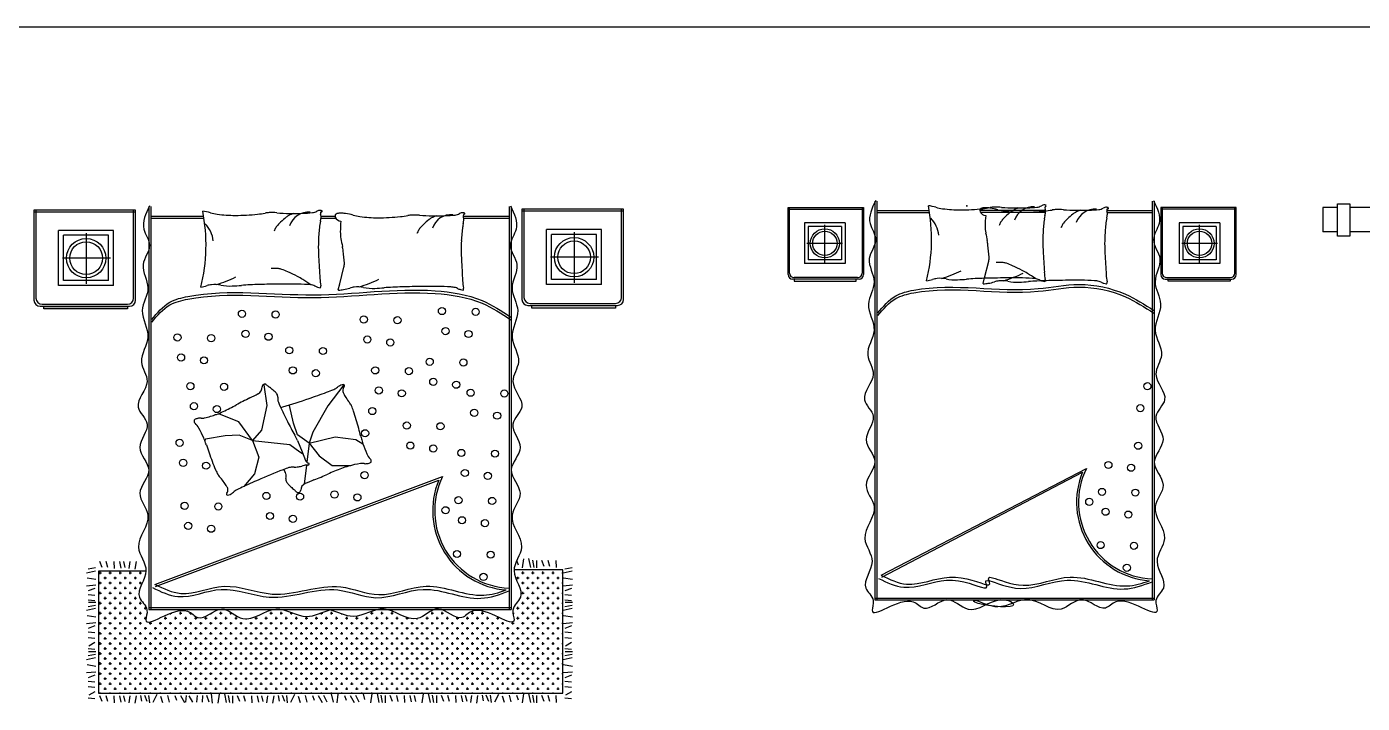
# Model space of a CAD drawing. Header units: millimetres. Extents: x -733 to 20318, y 212 to 20507.
# Drawn here: x 4330 to 10965, y 9438 to 12797 of the extents above; entities that cross this region are included whole.
import ezdxf

# ---------------------------------------------------------------- set-up
doc = ezdxf.new("R2010")
doc.units = ezdxf.units.MM
doc.layers.get('0').update_dxf_attribs({"color": 250})

msp = doc.modelspace()

# ---------------------------------------------------------------- hatches: boundary and pattern name
at = {"true_color": 0x000000}
h = msp.add_hatch(dxfattribs=at)
h.set_pattern_fill('CROSS', color=18, scale=100, style=0)
h.set_pattern_definition([(0, (221288.65, 3635.249), (25, 25), [12.5, -37.5]), (90, (221294.9, 3628.999), (-25, 25), [12.5, -37.5])])
edge = h.paths.add_edge_path()
edge.add_line((6993.3, 9488.5), (6993.3, 10101.3))
edge.add_line((6993.3, 10101.3), (6751.2, 10101.3))
edge.add_spline(control_points=[(6751.2, 10101.3), (6751.1, 10099.6), (6750.3, 10053), (6822.3, 9975.8), (6732.4, 9914.6), (6782.9, 9777), (6575.5, 9954.8), (6481.8, 9833.1), (6423.2, 9894.6), (6387.4, 9904)], knot_values=[1896.039366, 1896.039366, 1896.039366, 1896.039366, 1901.133447, 2037.052147, 2110.507177, 2158.377997, 2368.992723, 2430.676444, 2542.061162, 2542.061162, 2542.061162, 2542.061162], degree=3, periodic=0)
edge.add_line((6387.4, 9904), (6358.8, 9904))
edge.add_spline(control_points=[(6358.8, 9904), (6328.4, 9896), (6253.7, 9817.3), (6170.2, 9893.3), (6118.9, 9904)], knot_values=[2572.217644, 2572.217644, 2572.217644, 2572.217644, 2670.523569, 2827.764492, 2827.764492, 2827.764492, 2827.764492], degree=3, periodic=0)
edge.add_line((6118.9, 9904), (6077.1, 9904))
edge.add_spline(control_points=[(6077.1, 9904), (6035.2, 9896.1), (5954.9, 9843.9), (5875.4, 9891.9), (5836.8, 9901.9)], knot_values=[2870.498313, 2870.498313, 2870.498313, 2870.498313, 2999.108306, 3118.80064, 3118.80064, 3118.80064, 3118.80064], degree=3, periodic=0)
edge.add_spline(control_points=[(5836.8, 9901.9), (5798.1, 9891.9), (5718.6, 9843.9), (5638.3, 9896.1), (5596.4, 9904)], knot_values=[2870.498313, 2870.498313, 2870.498313, 2870.498313, 2990.190647, 3118.80064, 3118.80064, 3118.80064, 3118.80064], degree=3, periodic=0)
edge.add_line((5596.4, 9904), (5554.6, 9904))
edge.add_spline(control_points=[(5554.6, 9904), (5503.3, 9893.3), (5419.8, 9817.3), (5345.1, 9896), (5314.7, 9904)], knot_values=[2572.217644, 2572.217644, 2572.217644, 2572.217644, 2729.458567, 2827.764492, 2827.764492, 2827.764492, 2827.764492], degree=3, periodic=0)
edge.add_line((5314.7, 9904), (5286.1, 9904))
edge.add_spline(control_points=[(5286.1, 9904), (5250.3, 9894.6), (5191.7, 9833.1), (5098, 9954.8), (4890.6, 9777), (4941.1, 9914.6), (4851.8, 9975.4), (4920.5, 10050), (4922.4, 10094.7)], knot_values=[1902.697505, 1902.697505, 1902.697505, 1902.697505, 2014.082222, 2075.765943, 2286.38067, 2334.251489, 2407.70652, 2542.061162, 2542.061162, 2542.061162, 2542.061162], degree=3, periodic=0)
edge.add_line((4922.4, 10094.7), (4687.5, 10094.7))
edge.add_line((4687.5, 10094.7), (4687.5, 9488.5))
edge.add_line((4687.5, 9488.5), (6993.3, 9488.5))

# ---------------------------------------------------------------- linework, layer by layer
at = {"color": 18, "true_color": 0x000000}
for p, q in [((-732.8, 12796.7), (19593.4, 12796.7)), ((4871.1, 11886.8), (4366.3, 11886.8)), ((4366.3, 11886.8), (4366.3, 11438.7)), ((4871.1, 11876.8), (4366.3, 11876.8)), ((4376.3, 11886.8), (4376.3, 11448.7)), ((4861.1, 11448.7), (4861.1, 11886.8)), ((4871.1, 11438.7), (4871.1, 11886.8)), ((4936.8, 11904), (4936.8, 9904)), ((4946.8, 11904), (4946.8, 9904)), ((6726.8, 11904), (6726.8, 9904)), ((6736.8, 11904), (6736.8, 9904)), ((7295.3, 11891.2), (6790.5, 11891.2)), ((6790.5, 11891.2), (6790.5, 11443.1)), ((7295.3, 11881.2), (6790.5, 11881.2)), ((6800.5, 11891.2), (6800.5, 11453.1)), ((7285.3, 11453.1), (7285.3, 11891.2)), ((7295.3, 11443.1), (7295.3, 11891.2)), ((8112.7, 11565.9), (8112.7, 11898.6)), ((8112.7, 11898.6), (8487.6, 11898.6)), ((8112.7, 11891.2), (8487.6, 11891.2)), ((8120.2, 11573.3), (8120.2, 11898.6)), ((8480.1, 11898.6), (8480.1, 11573.3)), ((8487.6, 11898.6), (8487.6, 11565.9)), ((8544.2, 11930.8), (8544.2, 9950.8)), ((8554.1, 11930.8), (8554.1, 9950.8)), ((8554.1, 11883.7), (8813.8, 11883.7)), ((9391.3, 11883.7), (9065.3, 11883.7)), ((9695.6, 11883.7), (9921.5, 11883.7)), ((9921.5, 11930.8), (9921.5, 9950.8)), ((9931.4, 11930.8), (9931.4, 9950.8)), ((10339, 11898.6), (9964.1, 11898.6)), ((9964.1, 11898.6), (9964.1, 11565.9)), ((10339, 11891.2), (9964.1, 11891.2)), ((9971.6, 11898.6), (9971.6, 11573.3)), ((10331.6, 11573.3), (10331.6, 11898.6)), ((10339, 11565.9), (10339, 11898.6)), ((10769.6, 11898.6), (10769.6, 11778.6)), ((10842.7, 11898.6), (10769.6, 11898.6)), ((11035.3, 11898.6), (10902.7, 11898.6)), ((4946.8, 11856.4), (5209.1, 11856.4)), ((4946.8, 11846.4), (5210.7, 11846.4)), ((5792.2, 11846.4), (5865.8, 11846.4)), ((5792.4, 11856.4), (5861.9, 11856.4)), ((6498.6, 11856.4), (6726.8, 11856.4)), ((6501.3, 11846.4), (6726.8, 11846.4)), ((8194, 11823.6), (8194, 11620.8)), ((8396.8, 11823.6), (8194, 11823.6)), ((8295.2, 11626.8), (8295.2, 11813.5)), ((8396.8, 11823.6), (8396.8, 11620.8)), ((8554.1, 11873.8), (8815.4, 11873.8)), ((9391.1, 11873.8), (9069.1, 11873.8)), ((9698.3, 11873.8), (9921.5, 11873.8)), ((10257.8, 11823.6), (10054.9, 11823.6)), ((10054.9, 11823.6), (10054.9, 11620.8)), ((10156.5, 11626.8), (10156.5, 11813.5)), ((10257.8, 11823.6), (10257.8, 11620.8)), ((4488.5, 11512.6), (4488.5, 11785.7)), ((4761.7, 11785.7), (4488.5, 11785.7)), ((4512.9, 11537), (4512.9, 11761.3)), ((4737.3, 11761.3), (4512.9, 11761.3)), ((4625.3, 11772.2), (4625.3, 11520.7)), ((4737.3, 11537), (4737.3, 11761.3)), ((4761.7, 11512.6), (4761.7, 11785.7)), ((6912.7, 11517), (6912.7, 11790.1)), ((7185.9, 11790.1), (6912.7, 11790.1)), ((6937.1, 11541.4), (6937.1, 11765.7)), ((7161.5, 11765.7), (6937.1, 11765.7)), ((7049.5, 11776.6), (7049.5, 11525.1)), ((7161.5, 11541.4), (7161.5, 11765.7)), ((7185.9, 11517), (7185.9, 11790.1)), ((8212.1, 11805.5), (8212.1, 11638.9)), ((8378.7, 11805.5), (8212.1, 11805.5)), ((8378.7, 11805.5), (8378.7, 11638.9)), ((10073.1, 11805.5), (10073.1, 11638.9)), ((10239.6, 11805.5), (10073.1, 11805.5)), ((10239.6, 11805.5), (10239.6, 11638.9)), ((10842.7, 11778.6), (10769.6, 11778.6)), ((11035.3, 11778.6), (10902.7, 11778.6)), ((8382.6, 11721.3), (8205.6, 11721.3)), ((10246.1, 11721.3), (10069.1, 11721.3)), ((4746, 11647.9), (4507.6, 11647.9)), ((7170.2, 11652.3), (6931.8, 11652.3)), ((8396.8, 11620.8), (8194, 11620.8)), ((8378.7, 11638.9), (8212.1, 11638.9)), ((9088.7, 11550.9), (9109.2, 11632.7)), ((10257.8, 11620.8), (10054.9, 11620.8)), ((10239.6, 11638.9), (10073.1, 11638.9)), ((5885.6, 11520.3), (5906.3, 11602.9)), ((8457.9, 11551.1), (8142.4, 11551.1)), ((9081.3, 11521.2), (9088.7, 11550.9)), ((9993.8, 11551.1), (10309.3, 11551.1)), ((4761.7, 11512.6), (4488.5, 11512.6)), ((4737.3, 11537), (4512.9, 11537)), ((5878.1, 11490.3), (5885.6, 11520.3)), ((7185.9, 11517), (6912.7, 11517)), ((7161.5, 11541.4), (6937.1, 11541.4)), ((8465.3, 11543.6), (8135, 11543.6)), ((9986.4, 11543.6), (10316.7, 11543.6)), ((4406.3, 11418.7), (4831.1, 11418.7)), ((6820.5, 11413.1), (7265.3, 11413.1)), ((6830.5, 11423.1), (7255.3, 11423.1)), ((4396.3, 11408.7), (4841.1, 11408.7)), ((5508.8, 11018.9), (5522.6, 10915.7)), ((5905.4, 11018.7), (5826.2, 10914.8)), ((5522.6, 10915.7), (5496.8, 10793.7)), ((5656.2, 10827.9), (5636.4, 10916.7)), ((5826.2, 10914.8), (5751.1, 10784.4)), ((5288.6, 10872.7), (5264.5, 10869.3)), ((5383.2, 10834.9), (5288.6, 10872.7)), ((5452, 10742.1), (5383.2, 10834.9)), ((5676, 10770.6), (5656.2, 10827.9)), ((5218.1, 10749), (5214.8, 10742.5)), ((5316.2, 10766.2), (5218.1, 10749)), ((5385, 10769.6), (5316.2, 10766.2)), ((5452, 10742.1), (5385, 10769.6)), ((5496.8, 10793.7), (5452, 10742.1)), ((5733.3, 10729.1), (5676, 10770.6)), ((5751.1, 10784.4), (5733.3, 10729.1)), ((5733.3, 10729.1), (5861.8, 10760.7)), ((5861.8, 10760.7), (5964.6, 10746.9)), ((5452, 10742.1), (5637.8, 10723.2)), ((5452, 10742.1), (5483, 10659.6)), ((5637.8, 10723.2), (5687.7, 10687.1)), ((5675.1, 10742.9), (5698.1, 10686.6)), ((5687.7, 10687.1), (5699.8, 10678.5)), ((5698.1, 10686.6), (5715.9, 10643.1)), ((5733.3, 10729.1), (5721.5, 10635)), ((5733.3, 10729.1), (5782.7, 10665.9)), ((5964.6, 10746.9), (6000.6, 10726.8)), ((5483, 10659.6), (5462.4, 10577.1)), ((5719.7, 10620.3), (5707.8, 10525.7)), ((5782.7, 10665.9), (5847.9, 10618.5)), ((5847.9, 10618.5), (5940.8, 10618.5)), ((4967.2, 10027.8), (6396.3, 10563.3)), ((5462.4, 10577.1), (5408.8, 10514.5)), ((8574.3, 10073.4), (9594.3, 10603.6)), ((8577.8, 10064.1), (9575.5, 10585.9)), ((4970.7, 10018.5), (6377.3, 10545.5)), ((6792.4, 10110.1), (6799.7, 10154.6)), ((6834.7, 10112.8), (6825.2, 10157.3)), ((4671.7, 10094.2), (4627.2, 10084.7)), ((4671.7, 10110.6), (4635.5, 10103.7)), ((4687.5, 10094.7), (4687.5, 9488.5)), ((4922.4, 10094.7), (4687.5, 10094.7)), ((4705.1, 10112), (4693.4, 10141.7)), ((4733.3, 10112), (4725.4, 10141.7)), ((4766, 10106.7), (4764.2, 10141.7)), ((4798.8, 10109.3), (4792.2, 10141.7)), ((4820.1, 10112), (4813.4, 10141.7)), ((4838.8, 10106.7), (4843.6, 10141.7)), ((4869.3, 10104), (4874.8, 10141.7)), ((6993.3, 10101.3), (6751.2, 10101.3)), ((6773.6, 10123.1), (6765.1, 10147.5)), ((6851.1, 10112.8), (6844.3, 10148.9)), ((6865.2, 10110.1), (6865.2, 10147.5)), ((6900.7, 10117.7), (6889, 10147.5)), ((6928.9, 10117.7), (6921, 10147.5)), ((6961.6, 10112.4), (6959.8, 10147.5)), ((6993.3, 9488.5), (6993.3, 10101.3)), ((7039.5, 10094.2), (6995, 10084.7)), ((7039.5, 10110.6), (7003.4, 10103.7)), ((4674.4, 10023.7), (4627.2, 10019.1)), ((4674.4, 10051.9), (4629.8, 10059.2)), ((7042.2, 10023.7), (6995, 10019.1)), ((7042.2, 10051.9), (6997.7, 10059.2)), ((4669, 10008.3), (4635.5, 9995.5)), ((4669, 9973.6), (4635.5, 9976.8)), ((7036.9, 10008.3), (7003.4, 9995.5)), ((7036.9, 9973.6), (7003.4, 9976.8)), ((8544.2, 9960.7), (9931.4, 9960.7)), ((4671.7, 9907.8), (4627.2, 9898.2)), ((4669, 9946.7), (4635.5, 9950)), ((4671.7, 9924.2), (4635.5, 9917.3)), ((4674.4, 9938.3), (4637, 9938.3)), ((4936.8, 9914), (6736.8, 9914)), ((4936.8, 9904), (6736.8, 9904)), ((7039.5, 9907.8), (6995, 9898.2)), ((7036.9, 9946.7), (7003.4, 9950)), ((7039.5, 9924.2), (7003.4, 9917.3)), ((7042.2, 9938.3), (7004.8, 9938.3)), ((8544.2, 9950.8), (9931.4, 9950.8)), ((4674.4, 9837.3), (4627.2, 9832.7)), ((4674.4, 9865.5), (4629.8, 9872.7)), ((4669, 9821.9), (4635.5, 9809.1)), ((7042.2, 9837.3), (6995, 9832.7)), ((7042.2, 9865.5), (6997.7, 9872.7)), ((7036.9, 9821.9), (7003.4, 9809.1)), ((4669, 9787.2), (4635.5, 9790.4)), ((4669, 9760.3), (4635.5, 9763.5)), ((7036.9, 9787.2), (7003.4, 9790.4)), ((7036.9, 9760.3), (7003.4, 9763.5)), ((4669, 9704.7), (4635.5, 9708)), ((4674.4, 9694.1), (4637, 9694.1)), ((4669, 9739.6), (4638.2, 9722.2)), ((7036.9, 9704.7), (7003.4, 9708)), ((7042.2, 9694.1), (7004.8, 9694.1)), ((7036.9, 9739.6), (7006.1, 9722.2)), ((4671.7, 9663.6), (4627.2, 9654.1)), ((4674.4, 9621.3), (4629.8, 9628.6)), ((4671.7, 9680), (4635.5, 9673.1)), ((7039.5, 9663.6), (6995, 9654.1)), ((7042.2, 9621.3), (6997.7, 9628.6)), ((7039.5, 9680), (7003.4, 9673.1)), ((4674.4, 9593.1), (4627.2, 9588.5)), ((4669, 9577.7), (4635.5, 9564.9)), ((7042.2, 9593.1), (6995, 9588.5)), ((7036.9, 9577.7), (7003.4, 9564.9)), ((4669, 9543), (4635.5, 9546.2)), ((4669, 9516.1), (4635.5, 9519.4)), ((4669, 9495.4), (4638.2, 9478)), ((4687.5, 9488.5), (6993.3, 9488.5)), ((7036.9, 9543), (7003.4, 9546.2)), ((7036.9, 9516.1), (7003.4, 9519.4)), ((7036.9, 9495.4), (7006.1, 9478)), ((4669, 9460.6), (4635.5, 9463.8)), ((4705.1, 9446.1), (4693.4, 9475.8)), ((4733.3, 9446.1), (4725.4, 9475.8)), ((4766, 9440.8), (4764.2, 9475.8)), ((4798.8, 9443.5), (4792.2, 9475.8)), ((4820.1, 9446.1), (4813.4, 9475.8)), ((4838.8, 9440.8), (4843.6, 9475.8)), ((4869.3, 9438.1), (4874.8, 9475.8)), ((4902.5, 9448.8), (4897.5, 9477.3)), ((4928, 9446.1), (4916.2, 9477.3)), ((4942.1, 9440.8), (4937.5, 9477.3)), ((4958.5, 9443.5), (4977.5, 9482.6)), ((5005.7, 9440.8), (4996.2, 9471.6)), ((5039, 9443.8), (5031.7, 9477)), ((5076.2, 9451.5), (5067.8, 9475.8)), ((5115.5, 9440.8), (5095.9, 9475.8)), ((5120.2, 9443.8), (5123.5, 9477.3)), ((5155.1, 9443.8), (5137.7, 9474.6)), ((5175.8, 9443.8), (5179, 9477.3)), ((5202.7, 9443.8), (5205.9, 9477.3)), ((5237.4, 9443.8), (5224.6, 9477.3)), ((5252.8, 9438.5), (5248.2, 9485.7)), ((5281, 9438.5), (5288.2, 9483)), ((5323.3, 9441.2), (5313.7, 9485.7)), ((5339.7, 9441.2), (5332.8, 9477.3)), ((5353.8, 9438.5), (5353.8, 9475.8)), ((5389.2, 9446.1), (5377.6, 9475.8)), ((5417.4, 9446.1), (5409.5, 9475.8)), ((5450.2, 9440.8), (5448.4, 9475.8)), ((5482.9, 9443.5), (5476.3, 9475.8)), ((5504.3, 9446.1), (5497.5, 9475.8)), ((5523, 9440.8), (5527.8, 9475.8)), ((5553.4, 9438.1), (5558.9, 9475.8)), ((5586.6, 9448.8), (5581.6, 9477.3)), ((5612.1, 9446.1), (5600.3, 9477.3)), ((5626.2, 9440.8), (5621.7, 9477.3)), ((5642.6, 9443.5), (5661.7, 9482.6)), ((5689.9, 9440.8), (5680.3, 9471.6)), ((5723.1, 9443.8), (5715.8, 9477)), ((5760.4, 9451.5), (5751.9, 9475.8)), ((5799.6, 9440.8), (5780.1, 9475.8)), ((5822.6, 9443.8), (5806.9, 9477.3)), ((5853.7, 9443.5), (5844.2, 9485.3)), ((5872.4, 9440.8), (5877, 9482.6)), ((5919.2, 9451.5), (5910.8, 9475.8)), ((5958.5, 9440.8), (5938.9, 9475.8)), ((5981.5, 9443.8), (5965.7, 9477.3)), ((6009.5, 9456.9), (6003.1, 9485.3)), ((6039.5, 9439.8), (6046.8, 9484.3)), ((6081.8, 9442.5), (6072.3, 9487)), ((6098.2, 9442.5), (6091.4, 9478.6)), ((6112.3, 9439.8), (6112.3, 9477.2)), ((6147.8, 9447.4), (6136.1, 9477.2)), ((6176, 9447.4), (6168.1, 9477.2)), ((6208.7, 9442.1), (6206.9, 9477.2)), ((6241.5, 9444.8), (6234.8, 9477.2)), ((6262.8, 9447.4), (6256.1, 9477.2)), ((6294.2, 9439.8), (6301.4, 9484.3)), ((6336.5, 9442.5), (6327, 9487)), ((6352.9, 9442.5), (6346, 9478.6)), ((6367, 9439.8), (6367, 9477.2)), ((6402.4, 9447.4), (6390.8, 9477.2)), ((6430.6, 9447.4), (6422.7, 9477.2)), ((6463.4, 9442.1), (6461.6, 9477.2)), ((6496.2, 9444.8), (6489.5, 9477.2)), ((6517.5, 9447.4), (6510.7, 9477.2)), ((6536.2, 9442.1), (6541, 9477.2)), ((6566.7, 9439.4), (6572.1, 9477.2)), ((6599.8, 9450.1), (6594.9, 9478.6)), ((6625.3, 9447.4), (6613.5, 9478.6)), ((6639.4, 9442.1), (6634.9, 9478.6)), ((6655.8, 9444.8), (6674.9, 9484)), ((6703.1, 9442.1), (6693.6, 9472.9)), ((6736.3, 9445.1), (6729.1, 9478.3)), ((6773.6, 9452.8), (6765.1, 9477.2)), ((6792.4, 9439.8), (6799.7, 9484.3)), ((6834.7, 9442.5), (6825.2, 9487)), ((6851.1, 9442.5), (6844.3, 9478.6)), ((6865.2, 9439.8), (6865.2, 9477.2)), ((6900.7, 9447.4), (6889, 9477.2)), ((6928.9, 9447.4), (6921, 9477.2)), ((6961.6, 9442.1), (6959.8, 9477.2)), ((7036.9, 9460.6), (7003.4, 9463.8))]:
    msp.add_line(p, q, dxfattribs=at)
for points in [[(10842.7, 11757.8), (10842.7, 11917.8), (10902.7, 11917.8), (10902.7, 11757.8)], [(8450.7, 11542.9), (8142.6, 11542.9), (8142.6, 11533.9), (8450.7, 11533.9)], [(10001.1, 11542.9), (10309.2, 11542.9), (10309.2, 11533.9), (10001.1, 11533.9)], [(4416, 11407.7), (4830.9, 11407.7), (4830.9, 11395.6), (4416, 11395.6)], [(6840.2, 11412.1), (7255.1, 11412.1), (7255.1, 11400), (6840.2, 11400)]]:
    msp.add_lwpolyline(points, close=True, dxfattribs=at)
for centre, radius in [((4625.3, 11647.9), 97.6), ((7049.5, 11652.4), 97.6), ((8295.2, 11721.3), 72.4), ((8295.2, 11721.3), 60.4), ((10156.5, 11721.3), 72.4), ((10156.5, 11721.3), 60.4), ((4625.3, 11647.9), 81.3), ((7049.5, 11652.3), 81.3), ((5399.5, 11371.7), 17.8), ((5566.8, 11368.2), 17.8), ((6004.7, 11343.3), 17.8), ((6172, 11339.7), 17.8), ((6393.1, 11385.2), 17.8), ((6560.4, 11381.6), 17.8), ((5417.3, 11272.1), 17.8), ((6410.9, 11285.6), 17.8), ((6524.8, 11271.3), 17.8), ((5079.1, 11254.3), 17.8), ((5246.4, 11250.8), 17.8), ((5531.2, 11257.9), 17.8), ((6022.5, 11243.7), 17.8), ((6136.4, 11229.4), 17.8), ((5096.9, 11154.7), 17.8), ((5210.8, 11140.5), 17.8), ((5634.5, 11190.3), 17.8), ((5801.8, 11186.8), 17.8), ((6332.2, 11133.4), 17.8), ((6499.5, 11129.8), 17.8), ((5652.3, 11090.7), 17.8), ((5766.2, 11076.5), 17.8), ((6061.6, 11090.7), 17.8), ((6229, 11087.2), 17.8), ((5143.2, 11012.4), 17.8), ((5310.5, 11008.9), 17.8), ((6350, 11033.8), 17.8), ((6463.9, 11019.6), 17.8), ((9897.8, 11012.2), 17.6), ((6079.4, 10991.1), 17.8), ((6193.4, 10976.9), 17.8), ((6535.5, 10979.7), 17.8), ((6702.8, 10976.1), 17.8), ((5161, 10912.8), 17.8), ((5274.9, 10898.6), 17.8), ((6046.9, 10888.8), 17.8), ((6553.3, 10880.1), 17.8), ((6667.2, 10865.8), 17.8), ((9862.5, 10903), 17.6), ((6218.3, 10816.8), 17.8), ((6385.6, 10813.2), 17.8), ((5089.8, 10731.4), 17.8), ((6011.3, 10778.5), 17.8), ((6236.1, 10717.2), 17.8), ((6350, 10703), 17.8), ((6489.2, 10680.8), 17.8), ((6656.5, 10677.3), 17.8), ((9851.9, 10716.4), 17.6), ((5107.6, 10631.8), 17.8), ((5221.5, 10617.6), 17.8), ((9703.9, 10621.3), 17.6), ((9816.7, 10607.2), 17.6), ((6008.6, 10570.6), 17.8), ((6507, 10581.2), 17.8), ((6620.9, 10567), 17.8), ((5520.9, 10467.4), 17.8), ((5859.1, 10474.5), 17.8), ((9672.2, 10487.5), 17.6), ((9837.9, 10483.9), 17.6), ((5114.7, 10418.4), 17.8), ((5282, 10414.8), 17.8), ((5688.2, 10463.9), 17.8), ((5973, 10460.3), 17.8), ((6475, 10446.1), 17.8), ((6642.3, 10442.5), 17.8), ((9608.8, 10438.1), 17.6), ((5538.7, 10367.8), 17.8), ((5652.6, 10353.6), 17.8), ((6410.9, 10396.3), 17.8), ((6492.8, 10346.5), 17.8), ((9689.8, 10388.8), 17.6), ((9802.6, 10374.8), 17.6), ((5132.5, 10318.8), 17.8), ((5246.4, 10304.6), 17.8), ((6606.7, 10332.2), 17.8), ((9665.2, 10223.3), 17.6), ((9830.8, 10219.8), 17.6), ((6467.9, 10179.3), 17.8), ((6635.2, 10175.7), 17.8), ((9795.6, 10110.6), 17.6), ((6599.6, 10065.4), 17.8)]:
    msp.add_circle(centre, radius, dxfattribs=at)
for centre, radius, start, end in [((4357.2, 11713.7), 863.7, 345.95778, 11.19034), ((5159.8, 11579.8), 304.8, 74.25602, 81.56281), ((5744.2, 11927.5), 53.9, 275.25919, 300.65125), ((5786.4, 11856.2), 28.9, 85.69746, 120.65125), ((5786.7, 11860), 25.1, 68.2117, 85.69746), ((5794.4, 11874), 4.28, 78.10694, 158.0096), ((5795.8, 11880.5), 2.32, 258.10694, 19.56397), ((5794.7, 11880.1), 3.42, 19.56397, 68.2117), ((7970.5, 11742.4), 855.1, 345.95778, 11.19034), ((8765.1, 11609.9), 301.7, 74.25602, 81.56281), ((8912, 12131.1), 239.8, 254.25602, 262.45315), ((8969.3, 12563.3), 675.9, 262.45315, 270), ((8969.3, 12926), 1038.5, 270, 276.0867), ((8999.8, 11907.5), 2.3, 258.10694, 19.56397), ((8998.8, 11907.2), 3.39, 19.56397, 68.2117), ((9078.3, 11883.8), 13, 101.27238, 206.58052), ((9096.9, 11893.1), 33.8, 206.58052, 265.59979), ((9093.2, 11808.7), 89.5, 90, 101.27238), ((9023.8, 12414.4), 524, 276.0867, 280.18988), ((9093.2, 11738.7), 159.5, 81.56281, 90), ((9143.2, 11750.2), 150.9, 92.53859, 100.18988), ((9072.4, 11598.1), 301.7, 74.25602, 81.56281), ((9149.2, 11614.3), 286.8, 85.19815, 92.53859), ((9219.3, 12119.3), 239.8, 254.25602, 262.45315), ((9245.6, 12761.6), 864.5, 265.19815, 269.42426), ((9276.6, 12551.5), 675.9, 262.45315, 270), ((9461, 11574.7), 387.7, 128.38857, 133.81151), ((9267.4, 11819), 76, 117.23959, 128.38857), ((9338.6, 11680.6), 231.7, 110.86028, 117.23959), ((9330.1, 11804.8), 98.2, 85.78412, 161.56033), ((9251.8, 13376.4), 1479.3, 269.42426, 271.90789), ((9276.6, 12914.2), 1038.5, 270, 276.0867), ((9274, 12710), 812.6, 271.90789, 275.25919), ((9343.6, 11954), 53.4, 275.25919, 300.65125), ((9385.4, 11883.5), 28.6, 85.69746, 120.65125), ((9331.1, 12402.6), 524, 276.0867, 280.18988), ((9385.6, 11887.2), 24.9, 68.2117, 85.69746), ((9403.7, 11896.9), 15.4, 158.0096, 201.42098), ((9359.1, 11879.5), 32.5, 351.86652, 21.42098), ((9393.3, 11901.1), 4.24, 78.10694, 158.0096), ((9450.5, 11738.4), 150.9, 92.53859, 100.18988), ((9456.5, 11602.6), 286.8, 85.19815, 92.53859), ((9552.9, 12749.8), 864.5, 265.19815, 269.42426), ((9645.9, 11668.8), 231.7, 110.86028, 117.23959), ((9637.4, 11793), 98.2, 85.78412, 161.56033), ((9559.1, 13364.6), 1479.3, 269.42426, 271.90789), ((9581.3, 12698.2), 812.6, 271.90789, 275.25919), ((9650.9, 11942.2), 53.4, 275.25919, 300.65125), ((9692.7, 11871.7), 28.6, 85.69746, 120.65125), ((9692.9, 11875.4), 24.9, 68.2117, 85.69746), ((9711, 11885.2), 15.4, 158.0096, 201.42098), ((9666.4, 11867.7), 32.5, 351.86652, 21.42098), ((9700.6, 11889.3), 4.24, 78.10694, 158.0096), ((9701.9, 11895.7), 2.3, 258.10694, 19.56397), ((9700.9, 11895.4), 3.39, 19.56397, 68.2117), ((5117.9, 11719.3), 139.9, 5.63113, 45.09762), ((5308.3, 12106.3), 242.2, 254.25602, 262.45315), ((5366.1, 12542.9), 682.7, 262.45315, 270), ((5366.1, 12909.2), 1049, 270, 276.0867), ((5421.2, 12392.4), 529.3, 276.0867, 280.18988), ((5541.8, 11721.5), 152.4, 92.53859, 100.18988), ((5547.9, 11584.4), 289.7, 85.19815, 92.53859), ((5645.2, 12743.2), 873.2, 265.19815, 269.42426), ((5747.5, 11664.4), 225.2, 133.81151, 140.96506), ((5862.8, 11544.3), 391.6, 128.38857, 133.81151), ((5667.2, 11791.1), 76.8, 117.23959, 128.38857), ((5739.2, 11651.3), 234, 110.86028, 117.23959), ((5730.6, 11776.7), 99.2, 85.78412, 161.56035), ((5651.5, 13364.2), 1494.3, 269.42426, 271.90789), ((5673.9, 12691.1), 820.8, 271.90789, 275.25919), ((6691.5, 11693.6), 913.1, 172.3191, 176.63125), ((5983.2, 11789.1), 198.3, 167.89054, 172.3191), ((5804.9, 11869.8), 15.6, 158.0096, 201.42098), ((5548.8, 11882.3), 246, 347.89054, 351.86652), ((5759.9, 11852.1), 32.8, 351.86652, 21.42098), ((5875, 11856.5), 13.1, 101.27238, 206.58052), ((5893.9, 11865.9), 34.2, 206.58052, 265.59979), ((5890.1, 11780.7), 90.4, 90, 101.27238), ((6380, 11778.7), 491.8, 173.76764, 180), ((5890.1, 11710), 161.1, 81.56281, 90), ((5869.1, 11567.9), 304.8, 74.25602, 81.56281), ((6017.5, 12094.4), 242.2, 254.25602, 262.45315), ((6075.3, 12531), 682.7, 262.45315, 270), ((6075.3, 12897.3), 1049, 270, 276.0867), ((6130.4, 12380.5), 529.3, 276.0867, 280.18988), ((6251, 11709.6), 152.4, 92.53859, 100.18988), ((6257.1, 11572.4), 289.7, 85.19815, 92.53859), ((6354.5, 12731.3), 873.2, 265.19815, 269.42426), ((6456.8, 11652.5), 225.2, 133.81151, 140.96506), ((6572, 11532.4), 391.6, 128.38857, 133.81151), ((6376.5, 11779.1), 76.8, 117.23959, 128.38857), ((6448.4, 11639.3), 234, 110.86028, 117.23959), ((6439.8, 11764.8), 99.2, 85.78412, 161.56035), ((6360.7, 13352.3), 1494.3, 269.42426, 271.90789), ((6383.1, 12679.2), 820.8, 271.90789, 275.25919), ((6453.4, 11915.5), 53.9, 275.25919, 300.65125), ((6495.6, 11844.3), 28.9, 85.69746, 120.65125), ((6692.5, 11777.2), 198.3, 167.89054, 172.3191), ((6495.9, 11848.1), 25.1, 68.2117, 85.69746), ((6514.1, 11857.9), 15.6, 158.0096, 201.42098), ((6258, 11870.4), 246, 347.89054, 351.86652), ((6469.1, 11840.2), 32.8, 351.86652, 21.42098), ((6503.6, 11862.1), 4.28, 78.10694, 158.0096), ((6505, 11868.6), 2.32, 258.10694, 19.56397), ((6504, 11868.2), 3.42, 19.56397, 68.2117), ((8723.5, 11747.9), 138.5, 5.63113, 45.0976), ((9578.2, 11806.8), 486.9, 173.76764, 180), ((9343.1, 11732.4), 198.2, 151.68324, 156.99723), ((9211.6, 11803.2), 48.8, 140.96506, 151.68324), ((9346.9, 11693.6), 222.9, 133.81151, 140.96506), ((10281.5, 11722.5), 903.9, 172.3191, 176.63125), ((9580.2, 11817), 196.4, 167.89054, 172.3191), ((9150.1, 11909.3), 243.6, 347.89054, 351.86652), ((9650.4, 11720.6), 198.2, 151.68324, 156.99723), ((9518.9, 11791.4), 48.8, 140.96506, 151.68324), ((9654.2, 11681.8), 222.9, 133.81151, 140.96506), ((9768.3, 11562.9), 387.7, 128.38857, 133.81151), ((9574.7, 11807.2), 76, 117.23959, 128.38857), ((10588.8, 11710.7), 903.9, 172.3191, 176.63125), ((9887.5, 11805.2), 196.4, 167.89054, 172.3191), ((9457.4, 11897.5), 243.6, 347.89054, 351.86652), ((5743.7, 11703.6), 200.2, 151.68324, 156.99723), ((5610.9, 11775.2), 49.3, 140.96506, 151.68324), ((6457.6, 11707.3), 678.7, 176.63125, 181.63309), ((6092.2, 11778.7), 204, 180, 189.68437), ((6760.6, 11892.8), 882, 189.68437, 192.19838), ((6453, 11691.7), 200.2, 151.68324, 156.99723), ((6320.2, 11763.2), 49.3, 140.96506, 151.68324), ((7400.8, 11681.6), 913.1, 172.3191, 176.63125), ((9293.2, 11806.8), 201.9, 180, 189.68437), ((9954.9, 11919.7), 873.2, 189.68437, 192.19838), ((10049.9, 11736.1), 671.9, 176.63125, 181.63309), ((10357.2, 11724.3), 671.9, 176.63125, 181.63309), ((7143.8, 11726.9), 1365.2, 181.63309, 183.05496), ((5588.5, 11639.4), 317.1, 8.00505, 12.19838), ((5250.2, 11591.8), 658.8, 2.66488, 8.00505), ((7166.9, 11695.4), 678.7, 176.63125, 181.63309), ((8794.6, 11668.9), 314, 8.00505, 12.19838), ((8459.6, 11621.8), 652.2, 2.66488, 8.00505), ((10729.2, 11755.5), 1351.6, 181.63309, 183.05496), ((22859.6, 12402.9), 13499.2, 183.05496, 183.50486), ((11036.5, 11743.7), 1351.6, 181.63309, 183.05496), ((19396.7, 12380.8), 13635.6, 183.05496, 183.50486), ((5840.6, 11619.3), 67.7, 345.95481, 2.66488), ((7853.1, 11715), 1365.2, 181.63309, 183.05496), ((20106, 12368.9), 13635.6, 183.05496, 183.50486), ((9044.2, 11649), 67, 345.95481, 2.66488), ((9162.5, 11357.1), 269.3, 85.91723, 93.5552), ((9177.6, 11568.5), 57.4, 69.32572, 85.91723), ((9020.8, 11152.9), 501.6, 65.67347, 69.32572), ((23166.9, 12391.1), 13499.2, 183.05496, 183.50486), ((5054, 12222.5), 738.7, 287.19822, 295.3111), ((5561.3, 11324.5), 272.1, 85.91723, 93.5552), ((5576.6, 11538), 58, 69.32572, 85.91723), ((5418.1, 11118.3), 506.6, 65.67347, 69.32572), ((5036.8, 10274.8), 1432.3, 63.50152, 65.67347), ((5536.4, 11276.8), 312.6, 57.86502, 63.50152), ((6107.3, 11566.9), 321.2, 183.50486, 189.99836), ((8135, 11565.9), 22.3, 180, 270), ((8142.4, 11573.3), 22.3, 180, 270), ((8457.9, 11573.3), 22.3, 270, 0), ((8465.3, 11565.9), 22.3, 270, 0), ((8865.9, 11429), 118.5, 96.43405, 107.38641), ((8868.8, 11403.3), 144.5, 78.44144, 96.43405), ((8660.3, 12246.1), 731.3, 287.19822, 295.3111), ((9096.5, 10343), 1204.3, 92.60963, 94.61758), ((9193.3, 8220.9), 3328.6, 90.97038, 92.60963), ((9232.8, 5888.5), 5661.3, 89.71346, 90.97038), ((8967.6, 12234.3), 731.3, 287.19822, 295.3111), ((8643.3, 10317.9), 1418, 63.50152, 65.67347), ((9255.3, 10397.4), 1152.4, 86.42603, 89.71346), ((9137.9, 11309.9), 309.5, 57.86502, 63.50152), ((8918.8, 10961.2), 721.3, 54.17371, 57.86502), ((9318.2, 11403.4), 144.4, 77.13096, 86.42603), ((9703, 11597), 318, 183.50486, 189.99836), ((10010.3, 11585.3), 318, 183.50486, 189.99836), ((9986.4, 11565.9), 22.3, 180, 270), ((9993.8, 11573.3), 22.3, 180, 270), ((10309.3, 11573.3), 22.3, 270, 0), ((10316.7, 11565.9), 22.3, 270, 0), ((5157.3, 11730.6), 229.7, 279.4841, 287.38641), ((5261.7, 11397.2), 119.7, 96.43405, 107.38641), ((5264.7, 11371.2), 145.9, 78.44144, 96.43405), ((5340, 11739.5), 230.1, 258.44144, 272.74906), ((5283.6, 12912.9), 1404.8, 272.74906, 274.61758), ((5494.7, 10300.1), 1216.5, 92.60963, 94.61758), ((5592.4, 8156.6), 3362.2, 90.97038, 92.60963), ((5632.3, 5800.7), 5718.5, 89.71346, 90.97038), ((5655, 10355.1), 1164, 86.42603, 89.71346), ((5315.1, 10924.6), 728.6, 54.17371, 57.86502), ((5718.5, 11371.2), 145.9, 77.13096, 86.42603), ((5740.9, 11469.3), 45.3, 62.71588, 77.13096), ((5796.8, 11577.8), 76.7, 242.71588, 253.77885), ((5799.9, 11588.1), 87.5, 253.77885, 262.87961), ((5789.2, 11502.6), 1.32, 262.87961, 343.30223), ((5771.9, 11507.8), 19.3, 343.30223, 9.99836), ((5879, 11490.1), 0.917, 165.95506, 274.08294), ((5859.8, 11759.2), 270.8, 274.08294, 279.4841), ((5866.6, 11718.7), 229.7, 279.4841, 287.38641), ((5971, 11385.2), 119.7, 96.43405, 107.38641), ((5973.9, 11359.2), 145.9, 78.44144, 96.43405), ((5763.2, 12210.6), 738.7, 287.19822, 295.3111), ((6049.2, 11727.6), 230.1, 258.44144, 272.74906), ((5992.9, 12900.9), 1404.8, 272.74906, 274.61758), ((6203.9, 10288.2), 1216.5, 92.60963, 94.61758), ((6301.6, 8144.7), 3362.2, 90.97038, 92.60963), ((6341.5, 5788.7), 5718.5, 89.71346, 90.97038), ((6364.3, 10343.2), 1164, 86.42603, 89.71346), ((6427.8, 11359.3), 145.9, 77.13096, 86.42603), ((6450.2, 11457.4), 45.3, 62.71588, 77.13096), ((6506.1, 11565.8), 76.7, 242.71588, 253.77885), ((6509.1, 11576.2), 87.5, 253.77885, 262.87961), ((6816.5, 11555), 321.2, 183.50486, 189.99836), ((6498.4, 11490.7), 1.32, 262.87961, 343.30223), ((6481.2, 11495.8), 19.3, 343.30223, 9.99836), ((8762.6, 11759.1), 227.4, 279.4841, 287.38641), ((8943.4, 11767.9), 227.8, 258.44144, 272.74906), ((8887.6, 12929.6), 1390.7, 272.74906, 274.61758), ((9082.2, 11521), 0.908, 165.95506, 274.08294), ((9063.2, 11787.5), 268, 274.08294, 279.4841), ((9069.9, 11747.3), 227.4, 279.4841, 287.38641), ((9173.2, 11417.2), 118.5, 96.43405, 107.38641), ((9176.1, 11391.5), 144.5, 78.44144, 96.43405), ((9250.7, 11756.1), 227.8, 258.44144, 272.74906), ((9194.9, 12917.8), 1390.7, 272.74906, 274.61758), ((9403.8, 10331.2), 1204.3, 92.60963, 94.61758), ((9500.6, 8209.1), 3328.6, 90.97038, 92.60963), ((9340.3, 11500.5), 44.8, 62.71588, 77.13096), ((9395.7, 11607.8), 76, 242.71588, 253.77885), ((9398.7, 11618), 86.6, 253.77885, 262.87961), ((9388.1, 11533.4), 1.31, 262.87961, 343.30223), ((9371, 11538.5), 19.1, 343.30223, 9.99836), ((9540.1, 5876.7), 5661.3, 89.71346, 90.97038), ((9562.6, 10385.6), 1152.4, 86.42603, 89.71346), ((9625.4, 11391.6), 144.4, 77.13096, 86.42603), ((9647.6, 11488.7), 44.8, 62.71588, 77.13096), ((9703, 11596), 76, 242.71588, 253.77885), ((9706, 11606.2), 86.6, 253.77885, 262.87961), ((9695.4, 11521.6), 1.31, 262.87961, 343.30223), ((9678.3, 11526.7), 19.1, 343.30223, 9.99836), ((4396.3, 11438.7), 30, 180, 270), ((4406.3, 11448.7), 30, 180, 270), ((4831.1, 11448.7), 30, 270, 0), ((4841.1, 11438.7), 30, 270, 0), ((6820.5, 11443.1), 30, 180, 270), ((6830.5, 11453.1), 30, 180, 270), ((7255.3, 11453.1), 30, 270, 0), ((7265.3, 11443.1), 30, 270, 0), ((5512.6, 11009.7), 12.7, 51.18639, 183.24549), ((5476.9, 10965.4), 69.7, 45.8726, 51.18639), ((5556.9, 11047.8), 45.2, 225.8726, 232.47126), ((5911.6, 10960.2), 60.1, 110.34521, 128.58539), ((5902.9, 10983.6), 35.2, 86.05164, 110.34521), ((5903.2, 11013.9), 6.3, 306.57918, 86.04764), ((6335.3, 9148), 2016.2, 116.41465, 117.49986), ((4060.5, 13727.6), 3097.2, 296.41465, 297.29024), ((5464.1, 11007), 35.9, 297.29024, 3.24549), ((5762.4, 11315.3), 382.5, 232.47126, 233.7837), ((5146.1, 10473.8), 660.5, 52.78491, 53.7837), ((5414, 10826.5), 217.6, 46.47756, 52.78491), ((5510.5, 10928.2), 77.4, 35.89357, 46.47756), ((5554.9, 10960.3), 22.6, 351.95082, 35.89357), ((5622.7, 10950.8), 45.8, 171.95082, 202.41622), ((4704.4, 13923.3), 3145, 286.60846, 289.08362), ((4067.1, 15765.4), 5094.2, 289.08362, 290.12867), ((5532.1, 11768.3), 837.1, 290.12867, 292.70692), ((5824.7, 11069.1), 79.2, 292.70692, 308.58539), ((5977.4, 10986.1), 77.1, 169.59261, 177.27138), ((5915.6, 10989), 15.3, 177.27138, 194.57091), ((5938.9, 10995.1), 39.3, 194.57091, 206.81793), ((5915.4, 10997.4), 14.2, 126.57918, 169.59261), ((6217.9, 11136.1), 352, 206.81793, 210.90563), ((6082.3, 11054.9), 194, 210.90563, 219.70047), ((5051.4, 11455.5), 623.6, 290.74863, 297.49208), ((2644.2, 16081.4), 5838.3, 297.49208, 297.84822), ((8221.8, 5524), 6101.9, 117.49986, 117.84822), ((6509.8, 11316.7), 1005.4, 202.41622, 205.05285), ((5570, 11021.2), 116.6, 280.73662, 286.60846), ((7127.1, 11605.2), 1686.8, 205.05285, 207.08835), ((5870.7, 10879.3), 81, 26.07349, 39.70047), ((5767, 10828.5), 196.5, 17.8396, 26.07349), ((4047.3, 10275.1), 2003, 15.26254, 17.8396), ((5167.2, 10840.8), 5.8, 121.69174, 179.03864), ((5178.2, 10840.6), 16.8, 179.03864, 229.49135), ((5190.9, 10802.4), 50.9, 103.04023, 121.69174), ((5118.2, 10770.5), 75.5, 26.33318, 49.49135), ((5193, 10793.7), 59.9, 86.61188, 103.04023), ((5200.2, 10916.3), 63, 266.61188, 282.62522), ((5120, 11274.5), 430, 282.62522, 290.74863), ((7018.8, 11549.9), 1565.2, 207.08835, 209.93597), ((2800.3, 9623.2), 2661.9, 25.17315, 26.33318), ((5046.7, 10679), 179.8, 20.70812, 25.17315), ((5476.7, 10661.8), 214.3, 22.23548, 29.93597), ((4389.7, 10368.5), 1648.1, 13.841, 15.26254), ((6519.6, 10893.3), 545.4, 193.841, 196.31224), ((4704.6, 10549.7), 545.4, 18.23689, 20.70812), ((6788, 11236.1), 1648.1, 198.23689, 199.65842), ((6168.6, 10790.6), 179.8, 196.31224, 200.77727), ((8489.3, 11671.1), 2661.9, 200.77727, 201.9373), ((7122.2, 11355.5), 2003, 199.65842, 202.23548), ((5746.7, 10426.7), 195.5, 97.98224, 104.88069), ((5737.2, 10651.9), 23.1, 202.23548, 252.81326), ((5724.3, 10586.6), 34, 85.74068, 97.98224), ((5727.5, 10629.7), 9.2, 265.74068, 289.37993), ((5729, 10625.4), 4.67, 289.37993, 72.81326), ((6049.9, 10202.5), 430, 98.22934, 106.35275), ((5997.3, 10565.7), 63, 82.216, 98.22934), ((6014, 10687.4), 59.9, 262.216, 278.64435), ((6090.2, 10704.8), 75.5, 201.9373, 225.09547), ((6015.3, 10678.5), 50.9, 278.64435, 297.29586), ((6025.1, 10639.5), 16.8, 354.64276, 45.09547), ((6036, 10638.5), 5.8, 297.29586, 354.64276), ((5450, 10671.9), 196.5, 202.23548, 210.46937), ((5350.5, 10613.3), 81, 210.46937, 224.09635), ((5153, 10422), 194, 35.30151, 44.09635), ((7523.3, 5879.9), 5094.2, 113.4795, 114.52455), ((6746.7, 7667.7), 3145, 111.00435, 113.4795), ((4660.9, 10266.9), 1005.4, 18.02034, 19.34479), ((5573.5, 10563.8), 45.8, 347.55494, 18.02034), ((5640.3, 10549), 22.6, 167.55494, 211.49769), ((5661.2, 10494.9), 116.6, 98.12157, 111.00435), ((5654.1, 10544.6), 66.3, 85.48816, 98.12157), ((5664.9, 10681.8), 71.2, 265.48816, 277.67836), ((5650.5, 10788.9), 179.4, 277.67836, 284.88069), ((5001.2, 12415.8), 2016.2, 292.01877, 293.10398), ((3398, 16173.8), 6101.9, 293.10398, 293.45233), ((8150, 5219.9), 5838.3, 113.0962, 113.45233), ((6104.4, 10016.7), 623.6, 106.35275, 113.0962), ((6741.7, 10394.2), 384.7, 153.90629, 267.76735), ((9936.3, 10436.1), 390.7, 157.4442, 265.7493), ((9936.3, 10436.1), 380.8, 153.90629, 267.76735), ((5024, 10330.7), 352, 31.21381, 35.30151), ((5315, 10492.1), 14.2, 310.97506, 353.98849), ((5291.4, 10492.7), 39.3, 18.96679, 31.21381), ((5314.2, 10500.5), 15.3, 1.66726, 18.96679), ((5252.3, 10498.7), 77.1, 353.98849, 1.66726), ((5316, 10529.5), 60.1, 294.74109, 312.98127), ((5410.9, 10427.6), 79.2, 117.1028, 132.98127), ((5756.2, 9753), 837.1, 114.52455, 117.1028), ((5687, 10577.7), 77.4, 211.49769, 222.08167), ((5791.1, 10671.6), 217.6, 222.08167, 228.38902), ((6085.2, 11002.7), 660.5, 228.38902, 229.38782), ((5406.2, 10210.9), 382.5, 48.07538, 49.38782), ((5631.6, 10461.9), 45.2, 41.47671, 48.07538), ((5717.7, 10538), 69.7, 221.47671, 226.7905), ((5678.7, 10496.5), 12.7, 226.7905, 358.84961), ((5727.3, 10495.5), 35.9, 112.89436, 178.84961), ((6918.2, 7675.4), 3097.2, 112.01877, 112.89436), ((6741.7, 10394.2), 394.7, 157.4442, 265.7493), ((5328.4, 10476.7), 6.3, 130.97506, 197.67673), ((5326.6, 10476.1), 4.43, 197.67673, 270.44752), ((5326.4, 10506.9), 35.2, 270.44752, 294.74109)]:
    msp.add_arc(centre, radius, start, end, dxfattribs=at)
for points, knots in [([(4940.3, 11907.5), (4921.6, 11868.5), (4889.6, 11801.8), (4964.7, 11706.5), (4879.1, 11611.1), (4959.8, 11500.1), (4874.8, 11382.1), (4965.4, 11257.8), (4870.1, 11140.8), (4964.3, 11025.2), (4841.2, 10918), (4967.2, 10819), (4849.7, 10707), (4979.5, 10596), (4852.7, 10483.1), (4979.3, 10357.6), (4839.7, 10225.1), (4962.5, 10095.1), (4851.2, 9975.8), (4941.1, 9914.6), (4890.6, 9777), (5098, 9954.8), (5194.8, 9829.1), (5298.9, 9951), (5417.9, 9807.3), (5564, 9953.8), (5709.3, 9838.2), (5798.1, 9891.9), (5836.8, 9901.9)], [0, 0, 0, 0, 119.23822, 203.934156, 305.051348, 423.414205, 538.771408, 673.601551, 801.564672, 901.488314, 1036.739405, 1131.503109, 1252.869042, 1373.114912, 1497.089457, 1612.174498, 1779.078494, 1901.133447, 2037.052147, 2110.507177, 2158.377997, 2368.992723, 2430.676444, 2554.510696, 2670.523569, 2841.287389, 2999.108306, 3118.80064, 3118.80064, 3118.80064, 3118.80064]), ([(6733.2, 11907.5), (6751.9, 11868.5), (6783.9, 11801.8), (6708.8, 11706.5), (6794.4, 11611.1), (6713.7, 11500.1), (6798.8, 11382.1), (6708.1, 11257.8), (6803.4, 11140.8), (6709.2, 11025.2), (6832.3, 10918), (6706.3, 10819), (6823.8, 10707), (6694, 10596), (6820.9, 10483.1), (6694.2, 10357.6), (6833.8, 10225.1), (6711, 10095.1), (6822.3, 9975.8), (6732.4, 9914.6), (6782.9, 9777), (6575.5, 9954.8), (6478.7, 9829.1), (6374.6, 9951), (6255.6, 9807.3), (6109.5, 9953.8), (5964.2, 9838.2), (5875.4, 9891.9), (5836.8, 9901.9)], [0, 0, 0, 0, 119.23822, 203.934156, 305.051348, 423.414205, 538.771408, 673.601551, 801.564672, 901.488314, 1036.739405, 1131.503109, 1252.869042, 1373.114912, 1497.089457, 1612.174498, 1779.078494, 1901.133447, 2037.052147, 2110.507177, 2158.377997, 2368.992723, 2430.676444, 2554.510696, 2670.523569, 2841.287389, 2999.108306, 3118.80064, 3118.80064, 3118.80064, 3118.80064]), ([(8547.7, 11934.2), (8529.2, 11895.6), (8497.5, 11829.7), (8571.9, 11735.3), (8487.1, 11640.8), (8567.1, 11530.9), (8482.8, 11414.1), (8572.5, 11291.1), (8478.3, 11175.3), (8571.5, 11060.8), (8449.6, 10954.7), (8574.4, 10856.6), (8458.1, 10745.8), (8586.6, 10635.9), (8460.9, 10524.1), (8586.4, 10399.8), (8448.2, 10268.7), (8569.7, 10140), (8459.5, 10021.9), (8548.5, 9961.3), (8498.5, 9825.1), (8703.9, 10001.1), (8799.6, 9876.7), (8902.7, 9997.3), (9020.6, 9855.1), (9165.2, 10000.1), (9309, 9885.7), (9002.1, 9938.9), (9040.4, 9948.7)], [0, 0, 0, 0, 119.23822, 203.934156, 305.051348, 423.414205, 538.771408, 673.601551, 801.564672, 901.488314, 1036.739405, 1131.503109, 1252.869042, 1373.114912, 1497.089457, 1612.174498, 1779.078494, 1901.133447, 2037.052147, 2110.507177, 2158.377997, 2368.992723, 2430.676444, 2554.510696, 2670.523569, 2841.287389, 2999.108306, 3118.80064, 3118.80064, 3118.80064, 3118.80064]), ([(9927.9, 11934.2), (9946.4, 11895.6), (9978, 11829.7), (9903.7, 11735.3), (9988.5, 11640.8), (9908.5, 11530.9), (9992.7, 11414.1), (9903, 11291.1), (9997.3, 11175.3), (9904.1, 11060.8), (10026, 10954.7), (9901.2, 10856.6), (10017.5, 10745.8), (9889, 10635.9), (10014.6, 10524.1), (9889.2, 10399.8), (10027.4, 10268.7), (9905.8, 10140), (10016.1, 10021.9), (9927.1, 9961.3), (9977.1, 9825.1), (9771.7, 10001.1), (9675.9, 9876.7), (9572.8, 9997.3), (9455, 9855.1), (9310.4, 10000.1), (9166.6, 9885.7), (9078.6, 9938.9), (9040.4, 9948.7)], [0, 0, 0, 0, 119.23822, 203.934156, 305.051348, 423.414205, 538.771408, 673.601551, 801.564672, 901.488314, 1036.739405, 1131.503109, 1252.869042, 1373.114912, 1497.089457, 1612.174498, 1779.078494, 1901.133447, 2037.052147, 2110.507177, 2158.377997, 2368.992723, 2430.676444, 2554.510696, 2670.523569, 2841.287389, 2999.108306, 3118.80064, 3118.80064, 3118.80064, 3118.80064]), ([(4968.9, 10027.6), (5010.7, 10007.4), (5120.5, 9954.4), (5319.4, 10056.5), (5581.3, 9933.2), (5842.3, 10060.6), (6094, 9942.9), (6330.5, 10065), (6545, 9949.4), (6675.3, 9987.3), (6712.5, 10000.6)], [0, 0, 0, 0, 134.096191, 351.943146, 593.51487, 936.925241, 1129.231545, 1368.385454, 1657.415202, 1773.3935, 1773.3935, 1773.3935, 1773.3935]), ([(8562, 10057.9), (8603.4, 10037.9), (8712, 9985.4), (8908.9, 10086.5), (9168.2, 9964.5), (9031.8, 10090.6), (9281, 9974.1), (9515.1, 10095), (9737.2, 9975.2), (9875.3, 10024.1), (9921.5, 10041.6)], [0, 0, 0, 0, 134.096191, 351.943146, 593.51487, 936.925241, 1129.231545, 1368.385454, 1657.415202, 1803.02854, 1803.02854, 1803.02854, 1803.02854]), ([(8576.1, 10073.2), (8617.5, 10053.2), (8726.1, 10000.7), (8923, 10101.8), (9182.3, 9979.7), (9045.8, 10105.8), (9295.1, 9989.4), (9529.2, 10110.2), (9741.6, 9995.7), (9870.5, 10033.2), (9907.3, 10046.4)], [0, 0, 0, 0, 134.096191, 351.943146, 593.51487, 936.925241, 1129.231545, 1368.385454, 1657.415202, 1773.3935, 1773.3935, 1773.3935, 1773.3935]), ([(4954.7, 10012.2), (4996.5, 9992), (5106.2, 9939), (5305.2, 10041.1), (5567.1, 9917.8), (5828.1, 10045.2), (6079.8, 9927.6), (6316.3, 10049.6), (6540.7, 9928.7), (6680.1, 9978), (6726.8, 9995.7)], [0, 0, 0, 0, 134.096191, 351.943146, 593.51487, 936.925241, 1129.231545, 1368.385454, 1657.415202, 1803.02854, 1803.02854, 1803.02854, 1803.02854])]:
    msp.add_open_spline(points, degree=3, knots=knots, dxfattribs=at)
for points in [[(4951.4, 11343.4), (5041.2, 11429), (5131, 11457.6), (5755.6, 11465.7), (6359.7, 11486.1), (6592.4, 11437.2), (6735.3, 11355.6)], [(4951.4, 11330), (5041.2, 11415.7), (5131, 11444.3), (5755.6, 11452.4), (6359.7, 11472.8), (6592.4, 11423.9), (6735.3, 11342.3)], [(8558.7, 11375.8), (8647.6, 11460.6), (8736.5, 11488.8), (9354.8, 11496.9), (9558.1, 11517.1), (9788.4, 11468.6), (9929.9, 11387.9)], [(8558.7, 11362.6), (8647.6, 11447.4), (8736.5, 11475.7), (9354.8, 11483.7), (9558.1, 11503.9), (9788.4, 11455.5), (9929.9, 11374.7)]]:
    msp.add_spline(points, degree=3, dxfattribs=at)

doc.saveas('drawing.dxf')
